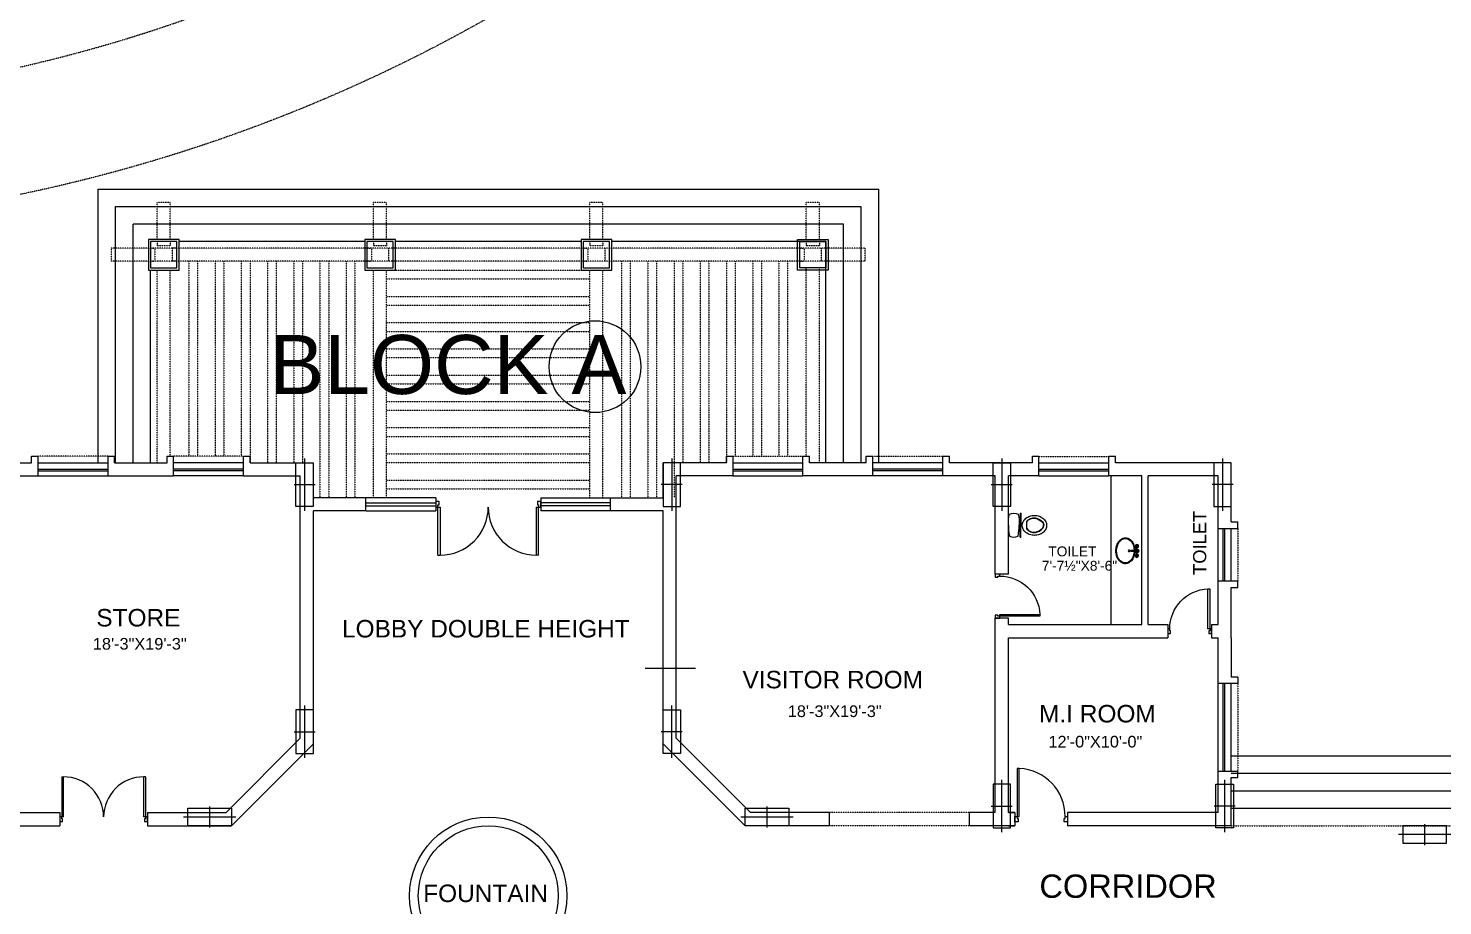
# Model space of a CAD drawing. Header units: inches. Extents: x -110725 to 51121, y 8404 to 44825.
# Drawn here: x -1933 to -963, y 21779 to 22380 of the extents above; entities that cross this region are included whole.
import ezdxf

# ---------------------------------------------------------------- set-up
doc = ezdxf.new("R2010")
doc.units = ezdxf.units.IN
doc.header["$LTSCALE"] = 0.1
doc.header["$MEASUREMENT"] = 0
for name, pattern in [('DASHED', [0.75, 0.5, -0.25]), ('DASHED2', [0.375, 0.25, -0.125]), ('HIDDEN', [0.375, 0.25, -0.125])]:
    doc.linetypes.add(name, pattern=pattern)
doc.layers.get('0').update_dxf_attribs({"color": 1, "lineweight": 0})
for name, color, linetype, lineweight in [('Col.', 4, 'Continuous', 0), ('dim', 252, 'Continuous', 0), ('DOOR', 32, 'Continuous', 0), ('HATCH', 5, 'Continuous', 5), ('PLASTER', 7, 'Continuous', 0), ('PLUMBING', 8, 'Continuous', 0), ('stair', 5, 'Continuous', 0), ('TEXT', 3, 'Continuous', 0), ('WALL', 7, 'Continuous', 0), ('WIN', 160, 'Continuous', 0), ('wood pergola', 22, 'DASHED2', 0)]:
    doc.layers.add(name, color=color, linetype=linetype, lineweight=lineweight)
doc.styles.add('as', font='arial.ttf')
doc.styles.add('ATTR', font='romans.shx', dxfattribs={"width": 0.8, "height": 1.2})

# ---------------------------------------------------------------- blocks, each defined once
blk = doc.blocks.new('DD3')
for p, q in [((-70.5, 34.88), (-70.5, 1.85)), ((-70.5, 34.88), (-69, 34.88)), ((-69, 1.85), (-69, 34.88)), ((-1.5, 34.88), (-3, 34.88)), ((-3, 1.85), (-3, 34.88)), ((-1.5, 34.88), (-1.5, 1.85)), ((-72, 1.88), (-72, -1.88)), ((-70.5, 1.88), (-72, 1.88)), ((-69, 1.88), (-70.5, 1.88)), ((-70.5, 0.38), (-70.5, 1.88)), ((-69.75, 0.38), (-70.5, 0.38)), ((-69.75, -1.88), (-69.75, 0.38)), ((-1.5, 1.85), (-3, 1.85)), ((-1.5, 0.38), (-2.25, 0.38)), ((-2.25, 0.38), (-2.25, -1.88)), ((-1.5, 1.88), (-1.5, 0.38)), ((0, 1.88), (-1.5, 1.88)), ((0, -1.88), (0, 1.88)), ((-72, -1.88), (-69.75, -1.88)), ((-2.25, -1.88), (0, -1.88))]:
    blk.add_line(p, q)
for centre, start, end in [((-69, 1.88), 359.98236, 90), ((-3, 1.88), 90, 180.01764)]:
    blk.add_arc(centre, 33, start, end)
blk = doc.blocks.new('D-6-dub')
blk.add_blockref('DD3', (0, 0))
blk = doc.blocks.new('D-1')
for points in [[(1.5, 34.85), (1.5, 1.85), (3, 1.85), (3, 34.85)], [(2.25, 0.38), (2.25, -1.88), (0, -1.88), (0, 1.88), (1.5, 1.88), (1.5, 0.38)], [(33.75, 0.38), (34.5, 0.38), (34.5, 1.88), (36, 1.88), (36, -1.88), (33.75, -1.88)]]:
    blk.add_lwpolyline(points, close=True)
blk.add_arc((1.5, 1.88), 33, 0, 87.39475)
blk = doc.blocks.new('WC')
at = {"color": 7}
blk.add_line((-8.27, 8.02), (-8.27, 8.77), dxfattribs=at)
for p, q in [((-8.27, 8.67), (8.27, 8.71)), ((8.27, 7.96), (-8.27, 7.92)), ((8.27, 7.96), (8.27, 8.71))]:
    blk.add_line(p, q)
blk.add_lwpolyline([(-0.14, 9.53, 0.117624), (2.42, 10.14, 0.104467), (4.71, 11.98, 0.090021), (6.18, 14.63, 0.081928), (6.72, 17.9, 0.081928), (6.18, 21.17, 0.090021), (4.71, 23.82, 0.104467), (2.42, 25.66, 0.117624), (-0.14, 26.27, 0.117624), (-2.69, 25.66, 0.104467), (-4.98, 23.82, 0.090021), (-6.45, 21.17, 0.081928), (-6.99, 17.9, 0.081928), (-6.45, 14.63, 0.090021), (-4.98, 11.98, 0.104467), (-2.69, 10.14, 0.117624)], format="xyb", close=True)
for points in [[(-4.97, 18.6, -0.16652), (-2.22, 23.53), (-2.22, 23.53, -0.177224), (0, 24.29)], [(-4.72, 18.54, -0.166722), (-2.06, 23.33, -0.177633), (0, 24.04, -0.211372)], [(4.97, 18.6, 0.16652), (2.22, 23.53), (2.22, 23.53, 0.177224), (0, 24.29)], [(4.72, 18.54, 0.166722), (2.06, 23.33, 0.177633), (0, 24.04, 0.211372)], [(-2.44, 12.5, -0.319055), (-4.94, 18.54, -0.319055)], [(-2.37, 12.74, -0.318165), (-4.69, 18.54, -0.318165)], [(2.37, 12.74, 0.318165), (4.69, 18.54, 0.318165)], [(2.44, 12.5, 0.319055), (4.94, 18.54, 0.319055)], [(-7.5, 0.73, -0.25), (-7.52, 6.73, -0.25)], [(-7.52, 6.73, -0.049862), (-0.02, 7.5, -0.049862)], [(0, 0, -0.049876), (-7.5, 0.73, -0.049876)], [(0, 0, 0.049876), (7.5, 0.73, 0.049876)], [(7.52, 6.73, 0.049862), (0.02, 7.5, 0.049862)], [(7.5, 0.73, 0.25), (7.52, 6.73, 0.25)]]:
    blk.add_lwpolyline(points, format="xyb")
for points in [[(2.37, 12.49), (-2.44, 12.51)], [(-2.39, 12.76), (2.37, 12.74)]]:
    blk.add_lwpolyline(points)
blk = doc.blocks.new('fdg')
for p, q in [((-3.72, 1.47), (-3.97, 1.47)), ((-3.72, 1.25), (-3.97, 1.25)), ((-3.4, 1.79), (-3.4, 2.04)), ((-3.4, 0.92), (-3.4, 0.68)), ((-3.17, 1.8), (-3.17, 2.04)), ((-3.17, 0.93), (-3.17, 0.68)), ((-2.85, 1.47), (-2.61, 1.47)), ((-2.85, 1.25), (-2.61, 1.25)), ((-0.45, 5.44), (-0.45, 2.14)), ((0.45, 2.14), (0.45, 5.44)), ((2.85, 1.47), (2.61, 1.47)), ((2.85, 1.25), (2.61, 1.25)), ((3.17, 1.79), (3.17, 2.04)), ((3.17, 0.92), (3.17, 0.68)), ((3.4, 1.8), (3.4, 2.04)), ((3.4, 0.93), (3.4, 0.68)), ((3.72, 1.47), (3.97, 1.47)), ((3.72, 1.25), (3.97, 1.25))]:
    blk.add_line(p, q)
for centre, radius in [((-3.29, 1.36), 1.25), ((-4.19, 1.36), 0.253), ((-3.29, 1.36), 0.453), ((-3.29, 2.27), 0.253), ((-3.29, 0.45), 0.253), ((-2.38, 1.36), 0.253), ((0, 6.89), 0.544), ((0, 1.36), 0.453), ((3.29, 1.36), 1.25), ((2.38, 1.36), 0.253), ((3.29, 1.36), 0.453), ((3.29, 2.27), 0.253), ((3.29, 0.45), 0.253), ((4.19, 1.36), 0.253)]:
    blk.add_circle(centre, radius)
for centre, radius, start, end in [((-3.29, 1.36), 0.906, 105.2407, 164.2093), ((-3.29, 1.36), 0.906, 196.23422, 253.90469), ((-3.29, 1.36), 0.906, 16.4413, 74.0789), ((-3.29, 1.36), 0.906, 286.12, 344.0884), ((0, 1.36), 1.36, 109.6514, 70.3603), ((0, 1.36), 0.906, 120.3431, 59.7554), ((0, 5.44), 0.453, 0, 180), ((3.29, 1.36), 0.906, 106.12, 164.0884), ((3.29, 1.36), 0.906, 196.44125, 254.07887), ((3.29, 1.36), 0.906, 285.2407, 344.2093), ((3.29, 1.36), 0.906, 16.2342, 73.9047)]:
    blk.add_arc(centre, radius, start, end)
blk.add_ellipse((0, 9.39), major_axis=(-8.55, 0), ratio=0.719829, start_param=-4.659338, end_param=1.517745)
blk.add_open_spline([(0.45, 2.75), (0.99, 2.77), (1.52, 2.82), (3.3, 3.12), (4.5, 3.54), (6.56, 4.7), (7.42, 5.46), (8.51, 7), (8.83, 7.75), (9.11, 9.3), (9.06, 10.1), (8.59, 11.62), (8.18, 12.34), (7.06, 13.62), (6.36, 14.19), (4.74, 15.11), (3.83, 15.47), (1.89, 15.94), (0.87, 16.05), (-1.16, 16.03), (-2.17, 15.89), (-4.09, 15.38), (-4.98, 15), (-6.56, 14.04), (-7.25, 13.46), (-8.31, 12.14), (-8.69, 11.41), (-9.08, 9.88), (-9.1, 9.08), (-8.76, 7.54), (-8.4, 6.8), (-7.38, 5.46), (-6.72, 4.87), (-5.18, 3.88), (-4.29, 3.48), (-2.42, 2.94), (-1.44, 2.78), (-0.45, 2.75)], degree=3, knots=[-4.661485, -4.661485, -4.661485, -4.661485, -4.481024, -4.481024, -4.045821, -4.045821, -3.610618, -3.610618, -3.267968, -3.267968, -2.925319, -2.925319, -2.582669, -2.582669, -2.240019, -2.240019, -1.89737, -1.89737, -1.55472, -1.55472, -1.21207, -1.21207, -0.869421, -0.869421, -0.526771, -0.526771, -0.184121, -0.184121, 0.158528, 0.158528, 0.501178, 0.501178, 0.843828, 0.843828, 1.186477, 1.186477, 1.519892, 1.519892, 1.519892, 1.519892])
at = {"style": 'ATTR', "width": 0.8, "flags": 9}
blk.add_attdef('ESTCODE', (0, 1.36), '', height=0.0000181, rotation=180, dxfattribs=at)
blk = doc.blocks.new('44')
at = {"layer": 'Col.', "linetype": 'Continuous'}
blk.add_lwpolyline([(-24729.42, 37327.33), (-24729.42, 37339.33), (-24759.42, 37339.33), (-24759.42, 37327.33)], close=True, dxfattribs=at)
at = {"layer": 'dim', "linetype": 'Continuous'}
for p, q in [((-24744.42, 37340.53), (-24744.42, 37326.13)), ((-24762.42, 37333.33), (-24726.42, 37333.33))]:
    blk.add_line(p, q, dxfattribs=at)

msp = doc.modelspace()

# ---------------------------------------------------------------- linework, layer by layer
at = {"linetype": 'HIDDEN'}
for p, q in [((-1287.65159, 21842.45053), (-1383.65159, 21842.45053)), ((-1287.65159, 21833.45053), (-1383.65159, 21833.45053))]:
    msp.add_line(p, q, dxfattribs=at)
at = {"layer": 'HATCH', "linetype": 'DASHED'}
msp.add_circle((-2166.64239, 23357.89444), 1114.64012, dxfattribs=at)
msp.add_arc((-2166.64239, 23357.89444), 1029.45919, 272.81171005, 314.23569614, dxfattribs=at)
at = {"layer": 'PLASTER', "elevation": 27.16259}
for points in [[(-1850.90159, 22214.67364), (-1829.90159, 22214.67364), (-1829.90159, 22235.67364), (-1850.90159, 22235.67364)], [(-1702.40159, 22214.67364), (-1681.40159, 22214.67364), (-1681.40159, 22235.67364), (-1702.40159, 22235.67364)], [(-1553.90159, 22214.67364), (-1532.90159, 22214.67364), (-1532.90159, 22235.67364), (-1553.90159, 22235.67364)], [(-1384.40159, 22214.67364), (-1405.40159, 22214.67364), (-1405.40159, 22235.67364), (-1384.40159, 22235.67364)]]:
    msp.add_lwpolyline(points, close=True, dxfattribs=at)
at = {"layer": 'PLUMBING'}
msp.add_line((-1190.15159, 21971.45053), (-1190.15159, 22073.45053), dxfattribs=at)
at = {"layer": 'stair'}
for p, q in [((-1861.40159, 22082.45053), (-1861.40159, 22246.17364)), ((-1373.90159, 22246.17364), (-1861.40159, 22246.17364)), ((-1373.90159, 22082.45053), (-1373.90159, 22246.17364)), ((-1702.40159, 22234.17364), (-1829.90159, 22234.17364)), ((-1553.90159, 22234.17364), (-1681.40159, 22234.17364)), ((-1385.90159, 22234.17364), (-1532.90159, 22234.17364)), ((-1385.90159, 22082.45053), (-1385.90159, 22234.17364)), ((-1849.40159, 22082.45053), (-1849.40159, 22214.67364))]:
    msp.add_line(p, q, dxfattribs=at)
at = {"layer": 'stair', "elevation": 27.16259}
for points in [[(-1107.65159, 21845.45053), (-939.38666, 21845.45053), (-769.5244, 22015.31279), (-769.5244, 23859.58394), (-625.92641, 24108.30295), (-2117.52465, 25001.69199), (-2306.90642, 24685.50107)], [(-1107.65159, 21857.45053), (-944.35722, 21857.45053), (-781.5244, 22020.28335), (-781.5244, 23862.79933), (-642.2232, 24104.07608), (-2113.39594, 24985.23132), (-2296.61172, 24679.33509)], [(-1107.65159, 21869.45053), (-949.32778, 21869.45053), (-793.5244, 22025.25392), (-793.5244, 23866.01472), (-658.51999, 24099.84922), (-2109.26723, 24968.77065), (-2286.31703, 24673.16911)], [(-1107.65159, 21881.45053), (-954.29834, 21881.45053), (-805.5244, 22030.22448), (-805.5244, 23869.23011), (-674.81678, 24095.62235), (-2105.13852, 24952.30997), (-2276.02234, 24667.00313)], [(-1885.40159, 22082.45053), (-1885.40159, 22270.17364), (-1349.90159, 22270.17364), (-1349.90159, 22082.45053)], [(-1873.40159, 22082.45053), (-1873.40159, 22258.17364), (-1361.90159, 22258.17364), (-1361.90159, 22082.45053)]]:
    msp.add_lwpolyline(points, dxfattribs=at)
at = {"layer": 'TEXT'}
msp.add_circle((-1544.37567, 22148.36331, 27.16259), 31.49954, dxfattribs=at)
at = {"layer": 'WALL'}
for p, q in [((-1931.15159, 22086.95053), (-1926.65159, 22086.95053)), ((-1931.15159, 22082.45053), (-1931.15159, 22086.95053)), ((-1926.65159, 22073.45053), (-1926.65159, 22086.95053)), ((-1878.65159, 22073.45053), (-1878.65159, 22086.95053)), ((-1878.65159, 22086.95053), (-1874.15159, 22086.95053)), ((-1874.15159, 22082.45053), (-1874.15159, 22086.95053)), ((-1838.15159, 22086.95053), (-1833.65159, 22086.95053)), ((-1838.15159, 22082.45053), (-1838.15159, 22086.95053)), ((-1833.65159, 22073.45053), (-1833.65159, 22086.95053)), ((-1785.65159, 22073.45053), (-1785.65159, 22086.95053)), ((-1785.65159, 22086.95053), (-1781.15159, 22086.95053)), ((-1781.15159, 22082.45053), (-1781.15159, 22086.95053)), ((-1454.15159, 22086.95053), (-1449.65159, 22086.95053)), ((-1454.15159, 22082.45053), (-1454.15159, 22086.95053)), ((-1449.65159, 22073.45053), (-1449.65159, 22086.95053)), ((-1401.65159, 22073.45053), (-1401.65159, 22086.95053)), ((-1401.65159, 22086.95053), (-1397.15159, 22086.95053)), ((-1397.15159, 22082.45053), (-1397.15159, 22086.95053)), ((-1358.15159, 22086.95053), (-1353.65159, 22086.95053)), ((-1358.15159, 22082.45053), (-1358.15159, 22086.95053)), ((-1353.65159, 22073.45053), (-1353.65159, 22086.95053)), ((-1305.65159, 22073.45053), (-1305.65159, 22086.95053)), ((-1305.65159, 22086.95053), (-1301.15159, 22086.95053)), ((-1301.15159, 22082.45053), (-1301.15159, 22086.95053)), ((-1244.15159, 22086.95053), (-1239.65159, 22086.95053)), ((-1244.15159, 22082.45053), (-1244.15159, 22086.95053)), ((-1239.65159, 22073.45053), (-1239.65159, 22086.95053)), ((-1191.65159, 22073.45053), (-1191.65159, 22086.95053)), ((-1191.65159, 22086.95053), (-1187.15159, 22086.95053)), ((-1187.15159, 22082.45053), (-1187.15159, 22086.95053)), ((-1974.65159, 22082.45053), (-1931.15159, 22082.45053)), ((-1874.15159, 22082.45053), (-1838.15159, 22082.45053)), ((-1833.65159, 22073.45053), (-1833.65159, 22082.45053)), ((-1785.65159, 22073.45053), (-1785.65159, 22082.45053)), ((-1781.15159, 22082.45053), (-1737.65159, 22082.45053)), ((-1737.65159, 22058.45053), (-1737.65159, 22082.45053)), ((-1497.65159, 22058.45053), (-1497.65159, 22082.45053)), ((-1454.15159, 22082.45053), (-1497.65159, 22082.45053)), ((-1449.65159, 22073.45053), (-1449.65159, 22082.45053)), ((-1449.65159, 22073.45053), (-1449.65159, 22082.45053)), ((-1401.65159, 22073.45053), (-1401.65159, 22082.45053)), ((-1401.65159, 22073.45053), (-1401.65159, 22082.45053)), ((-1358.15159, 22082.45053), (-1397.15159, 22082.45053)), ((-1353.65159, 22073.45053), (-1353.65159, 22082.45053)), ((-1353.65159, 22073.45053), (-1353.65159, 22082.45053)), ((-1353.65159, 22073.45053), (-1353.65159, 22082.45053)), ((-1305.65159, 22073.45053), (-1305.65159, 22082.45053)), ((-1305.65159, 22073.45053), (-1305.65159, 22082.45053)), ((-1305.65159, 22073.45053), (-1305.65159, 22082.45053)), ((-1244.15159, 22082.45053), (-1301.15159, 22082.45053)), ((-1239.65159, 22073.45053), (-1239.65159, 22082.45053)), ((-1239.65159, 22073.45053), (-1239.65159, 22082.45053)), ((-1239.65159, 22073.45053), (-1239.65159, 22082.45053)), ((-1239.65159, 22073.45053), (-1239.65159, 22082.45053)), ((-1191.65159, 22073.45053), (-1191.65159, 22082.45053)), ((-1191.65159, 22073.45053), (-1191.65159, 22082.45053)), ((-1191.65159, 22073.45053), (-1191.65159, 22082.45053)), ((-1191.65159, 22073.45053), (-1191.65159, 22082.45053)), ((-1107.65159, 22082.45053), (-1187.15159, 22082.45053)), ((-1107.65159, 22041.95053), (-1107.65159, 22082.45053)), ((-1965.65159, 22073.45053), (-1926.65159, 22073.45053)), ((-1878.65159, 22073.45053), (-1833.65159, 22073.45053)), ((-1785.65159, 22073.45053), (-1746.65159, 22073.45053)), ((-1746.65159, 21893.45053), (-1746.65159, 22073.45053)), ((-1488.65159, 21893.45053), (-1488.65159, 22073.45053)), ((-1449.65159, 22073.45053), (-1488.65159, 22073.45053)), ((-1353.65159, 22073.45053), (-1401.65159, 22073.45053)), ((-1269.65159, 22073.45053), (-1308.65159, 22073.45053)), ((-1269.65159, 22005.95053), (-1269.65159, 22073.45053)), ((-1260.65159, 22005.95053), (-1260.65159, 22073.45053)), ((-1239.65159, 22073.45053), (-1260.65159, 22073.45053)), ((-1169.15159, 22073.45053), (-1191.65159, 22073.45053)), ((-1169.15159, 21971.45053), (-1169.15159, 22073.45053)), ((-1116.65159, 22073.45053), (-1164.65159, 22073.45053)), ((-1164.65159, 21971.45053), (-1164.65159, 22073.45053)), ((-1116.65159, 22037.45053), (-1116.65159, 22073.45053)), ((-1701.65159, 22058.45053), (-1737.65159, 22058.45053)), ((-1701.65159, 22049.45053), (-1701.65159, 22058.45053)), ((-1533.65159, 22058.45053), (-1497.65159, 22058.45053)), ((-1533.65159, 22049.45053), (-1533.65159, 22058.45053)), ((-1737.65159, 21889.72261), (-1737.65159, 22049.45053)), ((-1701.65159, 22049.45053), (-1737.65159, 22049.45053)), ((-1497.65159, 22049.45053), (-1533.65159, 22049.45053)), ((-1497.65159, 21889.72261), (-1497.65159, 22049.45053)), ((-1107.65159, 22041.95053), (-1103.15159, 22041.95053)), ((-1103.15159, 22037.45053), (-1103.15159, 22041.95053)), ((-1116.65159, 22037.45053), (-1103.15159, 22037.45053)), ((-1260.65159, 22005.95053), (-1269.65159, 22005.95053)), ((-1116.65159, 21971.45053), (-1116.65159, 22001.45053)), ((-1116.65159, 22001.45053), (-1103.15159, 22001.45053)), ((-1103.15159, 21996.95053), (-1103.15159, 22001.45053)), ((-1107.65159, 21962.45053), (-1107.65159, 21996.95053)), ((-1107.65159, 21996.95053), (-1103.15159, 21996.95053)), ((-1269.65159, 21842.45053), (-1269.65159, 21975.95053)), ((-1260.65159, 21975.95053), (-1269.65159, 21975.95053)), ((-1260.65159, 21971.45053), (-1260.65159, 21975.95053)), ((-1260.65159, 21971.45053), (-1169.15159, 21971.45053)), ((-1260.65159, 21971.45053), (-1169.15159, 21971.45053)), ((-1164.65159, 21971.45053), (-1151.15159, 21971.45053)), ((-1164.65159, 21971.45053), (-1151.15159, 21971.45053)), ((-1151.15159, 21971.45053), (-1151.15159, 21962.45053)), ((-1151.15159, 21971.45053), (-1151.15159, 21962.45053)), ((-1121.15159, 21971.45053), (-1121.15159, 21962.45053)), ((-1121.15159, 21971.45053), (-1116.65159, 21971.45053)), ((-1121.15159, 21971.45053), (-1121.15159, 21962.45053)), ((-1260.65159, 21842.45053), (-1260.65159, 21962.45053)), ((-1260.65159, 21962.45053), (-1151.15159, 21962.45053)), ((-1260.65159, 21962.45053), (-1151.15159, 21962.45053)), ((-1121.15159, 21962.45053), (-1116.65159, 21962.45053)), ((-1116.65159, 21930.95053), (-1116.65159, 21962.45053)), ((-1107.65159, 21962.45053), (-1107.65159, 21935.45053)), ((-1509.93109, 21941.54895), (-1475.41053, 21941.54895)), ((-1103.15159, 21935.45053), (-1107.65159, 21935.45053)), ((-1103.15159, 21935.45053), (-1103.15159, 21930.95053)), ((-1103.15159, 21930.95053), (-1116.65159, 21930.95053)), ((-1797.65159, 21842.45053), (-1746.65159, 21893.45053)), ((-1488.65159, 21893.45053), (-1437.65159, 21842.45053)), ((-1793.92367, 21833.45053), (-1737.65159, 21889.72261)), ((-1497.65159, 21889.72261), (-1441.37951, 21833.45053)), ((-1116.65159, 21842.45053), (-1116.65159, 21872.45053)), ((-1116.65159, 21870.95053), (-1103.15159, 21870.95053)), ((-1107.65159, 21833.45053), (-1107.65159, 21866.45053)), ((-1107.65159, 21866.45053), (-1103.15159, 21866.45053)), ((-1103.15159, 21866.45053), (-1103.15159, 21870.95053)), ((-1965.65159, 21842.45053), (-1911.65159, 21842.45053)), ((-1911.65159, 21842.45053), (-1911.65159, 21833.45053)), ((-1851.65159, 21842.45053), (-1851.65159, 21833.45053)), ((-1851.65159, 21842.45053), (-1797.65159, 21842.45053)), ((-1383.65159, 21842.45053), (-1437.65159, 21842.45053)), ((-1383.65159, 21842.45053), (-1383.65159, 21833.45053)), ((-1287.65159, 21842.45053), (-1287.65159, 21833.45053)), ((-1269.65159, 21842.45053), (-1287.65159, 21842.45053)), ((-1269.65159, 21842.45053), (-1269.65159, 21842.45053)), ((-1260.65159, 21842.45053), (-1256.15159, 21842.45053)), ((-1256.15159, 21842.45053), (-1260.65159, 21842.45053)), ((-1256.15159, 21842.45053), (-1256.15159, 21833.45053)), ((-1116.65159, 21842.45053), (-1220.15159, 21842.45053)), ((-1220.15159, 21842.45053), (-1220.15159, 21833.45053)), ((-1974.65159, 21833.45053), (-1911.65159, 21833.45053)), ((-1851.65159, 21833.45053), (-1793.92367, 21833.45053)), ((-1383.65159, 21833.45053), (-1441.37951, 21833.45053)), ((-1260.65159, 21833.45053), (-1287.65159, 21833.45053)), ((-1260.65159, 21833.45053), (-1256.15159, 21833.45053)), ((-1256.15159, 21833.45053), (-1260.65159, 21833.45053)), ((-1107.65159, 21833.45053), (-1220.15159, 21833.45053))]:
    msp.add_line(p, q, dxfattribs=at)
at = {"layer": 'WALL', "elevation": 27.16259}
for points in [[(-1849.40159, 22216.17364), (-1831.40159, 22216.17364), (-1831.40159, 22234.17364), (-1849.40159, 22234.17364)], [(-1700.90159, 22216.17364), (-1682.90159, 22216.17364), (-1682.90159, 22234.17364), (-1700.90159, 22234.17364)], [(-1552.40159, 22216.17364), (-1534.40159, 22216.17364), (-1534.40159, 22234.17364), (-1552.40159, 22234.17364)], [(-1385.90159, 22216.17364), (-1403.90159, 22216.17364), (-1403.90159, 22234.17364), (-1385.90159, 22234.17364)]]:
    msp.add_lwpolyline(points, close=True, dxfattribs=at)
at = {"layer": 'WIN', "linetype": 'DASHED2'}
for p, q in [((-1844.90159, 22261.17364), (-1835.90159, 22261.17364)), ((-1844.90159, 22235.67364), (-1844.90159, 22261.17364)), ((-1835.90159, 22235.67364), (-1835.90159, 22261.17364)), ((-1696.40159, 22261.17364), (-1687.40159, 22261.17364)), ((-1696.40159, 22235.67364), (-1696.40159, 22261.17364)), ((-1687.40159, 22235.67364), (-1687.40159, 22261.17364)), ((-1547.90159, 22261.17364), (-1538.90159, 22261.17364)), ((-1547.90159, 22235.67364), (-1547.90159, 22261.17364)), ((-1538.90159, 22235.67364), (-1538.90159, 22261.17364)), ((-1399.40159, 22261.17364), (-1390.40159, 22261.17364)), ((-1399.40159, 22235.67364), (-1399.40159, 22261.17364)), ((-1390.40159, 22235.67364), (-1390.40159, 22261.17364)), ((-1844.90159, 22234.17364), (-1844.90159, 22231.17364)), ((-1835.90159, 22234.17364), (-1835.90159, 22231.17364)), ((-1696.40159, 22234.17364), (-1696.40159, 22231.17364)), ((-1687.40159, 22234.17364), (-1687.40159, 22231.17364)), ((-1547.90159, 22234.17364), (-1547.90159, 22231.17364)), ((-1538.90159, 22234.17364), (-1538.90159, 22231.17364)), ((-1399.40159, 22234.17364), (-1399.40159, 22231.17364)), ((-1390.40159, 22234.17364), (-1390.40159, 22231.17364)), ((-1876.40159, 22229.67364), (-1876.40159, 22220.67364)), ((-1358.90159, 22229.67364), (-1876.40159, 22229.67364)), ((-1849.40159, 22229.67364), (-1846.40159, 22229.67364)), ((-1831.40159, 22229.67364), (-1834.40159, 22229.67364)), ((-1700.90159, 22229.67364), (-1697.90159, 22229.67364)), ((-1552.40159, 22229.67364), (-1549.40159, 22229.67364)), ((-1403.90159, 22229.67364), (-1400.90159, 22229.67364)), ((-1358.90159, 22220.67364), (-1358.90159, 22229.67364)), ((-1358.90159, 22220.67364), (-1876.40159, 22220.67364)), ((-1849.40159, 22220.67364), (-1846.40159, 22220.67364)), ((-1844.90159, 22082.45053), (-1844.90159, 22214.67364)), ((-1835.90159, 22086.95053), (-1835.90159, 22214.67364)), ((-1831.40159, 22220.67364), (-1834.40159, 22220.67364)), ((-1700.90159, 22220.67364), (-1697.90159, 22220.67364)), ((-1696.40159, 22058.45053), (-1696.40159, 22214.67364)), ((-1687.40159, 22058.45053), (-1687.40159, 22214.67364)), ((-1552.40159, 22220.67364), (-1549.40159, 22220.67364)), ((-1547.90159, 22058.45053), (-1547.90159, 22214.67364)), ((-1538.90159, 22058.45053), (-1538.90159, 22214.67364)), ((-1403.90159, 22220.67364), (-1400.90159, 22220.67364)), ((-1399.40159, 22086.95053), (-1399.40159, 22216.17364)), ((-1390.40159, 22082.45053), (-1390.40159, 22216.17364)), ((-1878.65159, 22086.95053), (-1926.65159, 22086.95053)), ((-1785.65159, 22086.95053), (-1833.65159, 22086.95053)), ((-1449.65159, 22086.95053), (-1401.65159, 22086.95053)), ((-1353.65159, 22086.95053), (-1305.65159, 22086.95053)), ((-1239.65159, 22086.85164), (-1191.65159, 22086.85164)), ((-1103.15159, 22037.45053), (-1103.15159, 22001.45053)), ((-1103.15159, 21930.95053), (-1103.15159, 21870.95053)), ((-1107.65159, 21833.45053), (-934.41609, 21833.45053))]:
    msp.add_line(p, q, dxfattribs=at)
at = {"layer": 'WIN'}
for p, q in [((-1926.65159, 22082.45053), (-1878.65159, 22082.45053)), ((-1926.65159, 22077.95053), (-1878.65159, 22077.95053)), ((-1926.65159, 22076.95053), (-1878.65159, 22076.95053)), ((-1785.65159, 22082.45053), (-1833.65159, 22082.45053)), ((-1785.65159, 22077.95053), (-1833.65159, 22077.95053)), ((-1785.65159, 22076.95053), (-1833.65159, 22076.95053)), ((-1449.65159, 22082.45053), (-1401.65159, 22082.45053)), ((-1449.65159, 22077.95053), (-1401.65159, 22077.95053)), ((-1449.65159, 22076.95053), (-1401.65159, 22076.95053)), ((-1305.65159, 22082.45053), (-1353.65159, 22082.45053)), ((-1305.65159, 22077.95053), (-1353.65159, 22077.95053)), ((-1305.65159, 22076.95053), (-1353.65159, 22076.95053)), ((-1239.65159, 22082.45053), (-1191.65159, 22082.45053)), ((-1239.65159, 22077.95053), (-1191.65159, 22077.95053)), ((-1239.65159, 22076.95053), (-1191.65159, 22076.95053)), ((-1926.65159, 22073.45053), (-1878.65159, 22073.45053)), ((-1785.65159, 22073.45053), (-1833.65159, 22073.45053)), ((-1449.65159, 22073.45053), (-1401.65159, 22073.45053)), ((-1305.65159, 22073.45053), (-1353.65159, 22073.45053)), ((-1239.65159, 22073.45053), (-1191.65159, 22073.45053)), ((-1653.65159, 22058.45053), (-1701.65159, 22058.45053)), ((-1653.65159, 22058.45053), (-1653.65159, 22049.45053)), ((-1581.65159, 22058.45053), (-1533.65159, 22058.45053)), ((-1581.65159, 22058.45053), (-1581.65159, 22049.45053)), ((-1701.65159, 22054.95053), (-1653.65159, 22054.95053)), ((-1701.65159, 22052.95053), (-1653.65159, 22052.95053)), ((-1701.65159, 22049.45053), (-1653.65159, 22049.45053)), ((-1533.65159, 22054.95053), (-1581.65159, 22054.95053)), ((-1533.65159, 22052.95053), (-1581.65159, 22052.95053)), ((-1533.65159, 22049.45053), (-1581.65159, 22049.45053)), ((-1116.65159, 22001.45053), (-1116.65159, 22037.45053)), ((-1113.15159, 22001.45053), (-1113.15159, 22037.45053)), ((-1112.15159, 22001.45053), (-1112.15159, 22037.45053)), ((-1107.65159, 22001.45053), (-1107.65159, 22037.45053)), ((-1116.65159, 21870.95053), (-1116.65159, 21930.95053)), ((-1113.15159, 21870.95053), (-1113.15159, 21930.95053)), ((-1112.15159, 21870.95053), (-1112.15159, 21930.95053)), ((-1107.65159, 21870.95053), (-1107.65159, 21930.95053))]:
    msp.add_line(p, q, dxfattribs=at)
at = {"layer": 'WIN', "linetype": 'DASHED2', "elevation": 27.16259}
for points in [[(-1846.40159, 22229.67364), (-1846.40159, 22220.67364)], [(-1835.90159, 22231.17364), (-1844.90159, 22231.17364)], [(-1834.40159, 22220.67364), (-1834.40159, 22229.67364)], [(-1697.90159, 22229.67364), (-1697.90159, 22220.67364)], [(-1687.40159, 22231.17364), (-1696.40159, 22231.17364)], [(-1685.90159, 22220.67364), (-1685.90159, 22229.67364)], [(-1549.40159, 22229.67364), (-1549.40159, 22220.67364)], [(-1538.90159, 22231.17364), (-1547.90159, 22231.17364)], [(-1537.40159, 22220.67364), (-1537.40159, 22229.67364)], [(-1400.90159, 22229.67364), (-1400.90159, 22220.67364)], [(-1390.40159, 22231.17364), (-1399.40159, 22231.17364)], [(-1388.90159, 22220.67364), (-1388.90159, 22229.67364)]]:
    msp.add_lwpolyline(points, dxfattribs=at)
at = {"layer": 'WIN'}
for radius in [54, 48]:
    msp.add_circle((-1617.65159, 21785.45053, 27.16259), radius, dxfattribs=at)
at = {"layer": 'wood pergola'}
for p, q in [((-1823.15159, 22220.67364), (-1823.15159, 22086.95053)), ((-1817.15159, 22220.67364), (-1817.15159, 22086.95053)), ((-1805.15159, 22220.67364), (-1805.15159, 22086.95053)), ((-1799.15159, 22220.67364), (-1799.15159, 22086.95053)), ((-1787.15159, 22220.67364), (-1787.15159, 22086.95053)), ((-1781.15159, 22220.67364), (-1781.15159, 22082.45053)), ((-1769.15159, 22220.67364), (-1769.15159, 22082.45053)), ((-1763.15159, 22220.67364), (-1763.15159, 22082.45053)), ((-1751.15159, 22220.67364), (-1751.15159, 22082.45053)), ((-1745.15159, 22220.67364), (-1745.15159, 22082.45053)), ((-1733.15159, 22220.67364), (-1733.15159, 22058.45053)), ((-1727.15159, 22220.67364), (-1727.15159, 22058.45053)), ((-1715.15159, 22220.67364), (-1715.15159, 22058.45053)), ((-1709.15159, 22220.67364), (-1709.15159, 22058.45053)), ((-1687.40159, 22214.56209), (-1547.90159, 22214.56209)), ((-1526.15159, 22220.67364), (-1526.15159, 22058.45053)), ((-1520.15159, 22220.67364), (-1520.15159, 22058.45053)), ((-1508.15159, 22220.67364), (-1508.15159, 22058.45053)), ((-1502.15159, 22220.67364), (-1502.15159, 22058.45053)), ((-1490.15159, 22220.67364), (-1490.15159, 22058.45053)), ((-1484.15159, 22220.67364), (-1484.15159, 22082.45053)), ((-1472.15159, 22220.67364), (-1472.15159, 22082.45053)), ((-1466.15159, 22220.67364), (-1466.15159, 22082.45053)), ((-1454.15159, 22220.67364), (-1454.15159, 22082.45053)), ((-1448.15159, 22220.67364), (-1448.15159, 22086.95053)), ((-1436.15159, 22220.67364), (-1436.15159, 22086.95053)), ((-1430.15159, 22220.67364), (-1430.15159, 22086.95053)), ((-1418.15159, 22220.67364), (-1418.15159, 22086.95053)), ((-1412.15159, 22220.67364), (-1412.15159, 22086.95053)), ((-1687.40159, 22208.56209), (-1547.90159, 22208.56209)), ((-1687.40159, 22196.56209), (-1547.90159, 22196.56209)), ((-1687.40159, 22190.56209), (-1547.90159, 22190.56209)), ((-1687.40159, 22178.56209), (-1547.90159, 22178.56209)), ((-1687.40159, 22172.56209), (-1547.90159, 22172.56209)), ((-1687.40159, 22160.56209), (-1547.90159, 22160.56209)), ((-1687.40159, 22154.56209), (-1547.90159, 22154.56209)), ((-1687.40159, 22142.56209), (-1547.90159, 22142.56209)), ((-1687.40159, 22136.56209), (-1547.90159, 22136.56209)), ((-1687.40159, 22124.56209), (-1547.90159, 22124.56209)), ((-1687.40159, 22118.56209), (-1547.90159, 22118.56209)), ((-1687.40159, 22106.56209), (-1547.90159, 22106.56209)), ((-1687.40159, 22100.56209), (-1547.90159, 22100.56209)), ((-1687.40159, 22088.56209), (-1547.90159, 22088.56209)), ((-1687.40159, 22082.56209), (-1547.90159, 22082.56209)), ((-1687.40159, 22070.56209), (-1547.90159, 22070.56209)), ((-1687.40159, 22064.56209), (-1547.90159, 22064.56209))]:
    msp.add_line(p, q, dxfattribs=at)

# ---------------------------------------------------------------- block references
at = {"layer": 'Col.', "linetype": 'Continuous', "xscale": -1}
for p, rotation in [((35589.61209, -2676.96891, 27.16259), 90), ((36068.18031, -2676.96891, 27.16259), 90), ((-38824.98349, 46642.36998, 27.16259), 270), ((-38445.48349, 46591.36998, 27.16259), 270)]:
    msp.add_blockref('44', p, dxfattribs=dict(at, rotation=rotation))
at = {"layer": 'Col.', "linetype": 'Continuous'}
for p, rotation in [((-38824.98349, -2676.96891, 27.16259), 270), ((-38446.98349, -2676.96891, 27.16259), 270), ((35589.68031, 46642.36998, 27.16259), 90), ((36068.18031, 46591.36998, 27.16259), 90), ((-25719.32104, 59160.78243, 27.16259), 180)]:
    msp.add_blockref('44', p, dxfattribs=dict(at, rotation=rotation))
at = {"layer": 'Col.', "linetype": 'Continuous', "xscale": -1}
for p in [(-26553.34312, -15493.88137, 27.16259), (-26170.79896, -15493.88137, 27.16259)]:
    msp.add_blockref('44', p, dxfattribs=at)
at = {"layer": 'DOOR', "rotation": 180.0000000000007}
msp.add_blockref('D-6-dub', (-1653.65159, 22053.95053, 27.16259), dxfattribs=at)
at = {"layer": 'DOOR', "xscale": -0.8333333333333107, "yscale": 0.833333333329413, "zscale": 0.8333333333298237, "rotation": 270}
msp.add_blockref('D-1', (-1268.08909, 21975.95053, 27.16259), dxfattribs=at)
at = {"layer": 'DOOR'}
for name, p, xscale, yscale, zscale in [('D-1', (-1121.15159, 21966.95053, 27.16259), -0.8333333333333107, 0.833333333329413, 0.8333333333298237), ('D-6-dub', (-1851.65159, 21837.95053, 27.16259), 0.8333333333339397, 0.8333333333339397, 0.8333333333339397)]:
    msp.add_blockref(name, p, dxfattribs=dict(at, xscale=xscale, yscale=yscale, zscale=zscale))
msp.add_blockref('D-1', (-1256.15159, 21837.95053, 27.16259), dxfattribs=at)
at = {"layer": 'PLUMBING', "xscale": -1, "rotation": 269.8075578981113}
msp.add_blockref('WC', (-1260.65159, 22039.70053, 27.16259), dxfattribs=at)
at = {"layer": 'PLUMBING', "xscale": -0.9800902086717542, "yscale": 0.9800902086681162, "zscale": 0.9800902086673869, "rotation": 89.2219251986665}
msp.add_blockref('fdg', (-1171.11489, 22021.95207, 27.16259), dxfattribs=at)

# ---------------------------------------------------------------- texts
at = {"layer": 'TEXT', "style": 'as'}
for s, height, p in [('BLOCK A', 40.5, (-1768.02013, 22129.60532)), ('TOILET', 6.75, (-1233.22865, 22018.27627)), ('7\'-7½"X8\'-6"', 6.75, (-1237.67074, 22008.4336)), ('STORE', 12, (-1886.68432, 21970.15526)), ('LOBBY DOUBLE HEIGHT', 12, (-1718.0417, 21962.62261)), ('18\'-3"X19\'-3"', 8, (-1889.02225, 21954.26782)), ('VISITOR ROOM', 12, (-1443.10999, 21927.71668)), ('18\'-3"X19\'-3"', 8, (-1412.04536, 21908.02389)), ('M.I ROOM', 12, (-1239.56149, 21904.3349)), ('12\'-0"X10\'-0"', 8, (-1233.12828, 21887.13826)), ('CORRIDOR', 16, (-1239.34898, 21784.02409)), ('FOUNTAIN', 12, (-1662.30373, 21781.1187))]:
    msp.add_text(s, height=height, dxfattribs=at).set_placement(p)
msp.add_text('TOILET', height=9, rotation=90, dxfattribs=at).set_placement((-1124.85978, 22005.51535))

doc.saveas('drawing.dxf')
